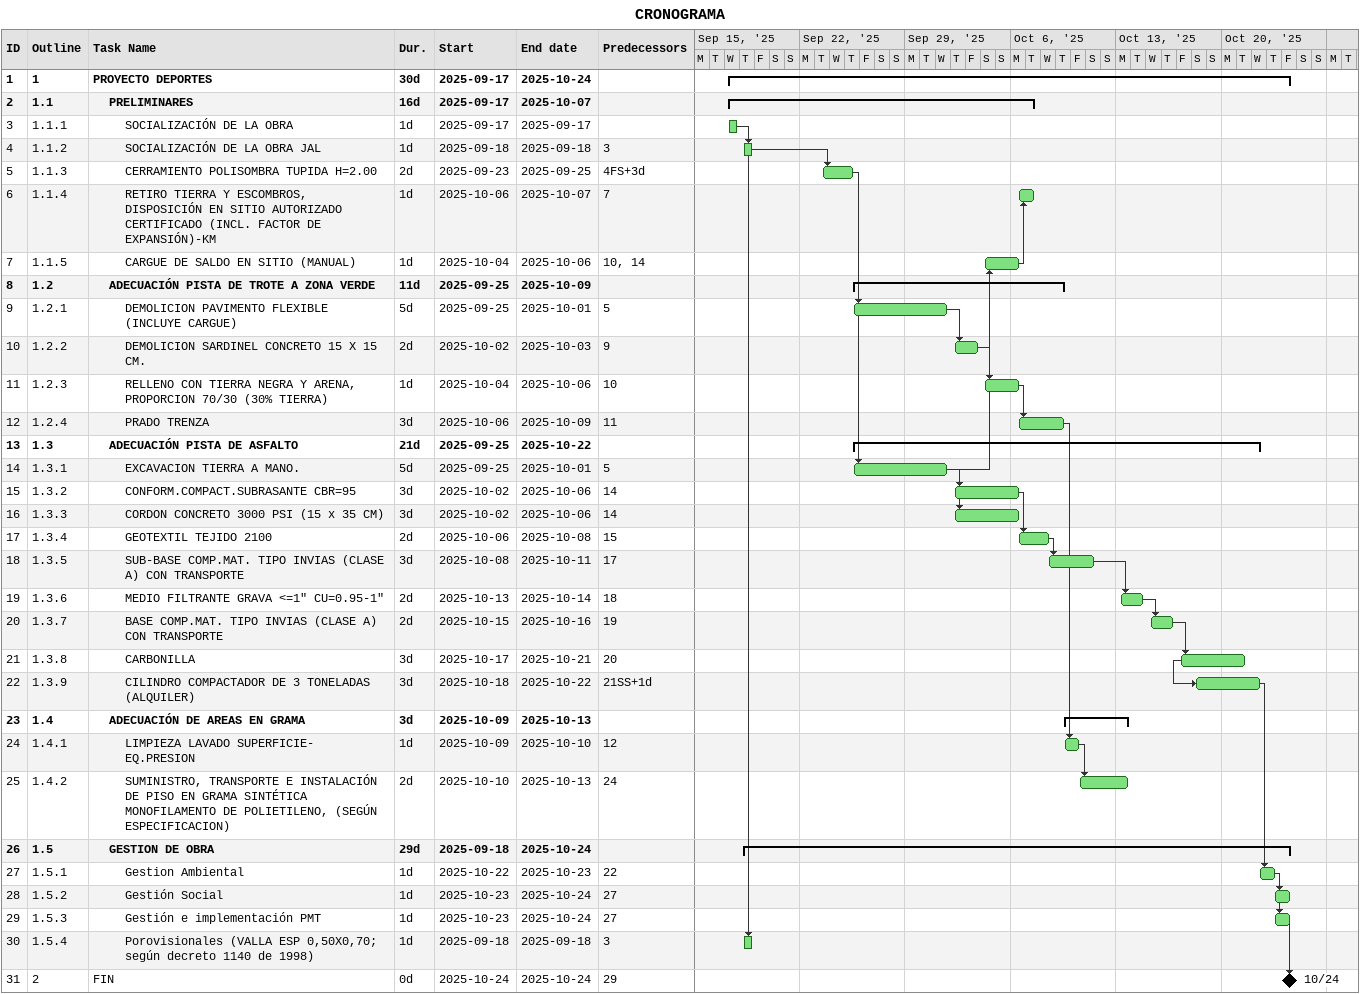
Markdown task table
CRONOGRAMA

| ID | WBS | Task | Duration | Start | Finish | Predecessors |
|---|---|---|---|---|---|---|
| 1 | 1 | **PROYECTO DEPORTES** | 30d | 2025-09-17 | 2025-10-24 |  |
| 2 | 1.1 | **PRELIMINARES** | 16d | 2025-09-17 | 2025-10-07 |  |
| 3 | 1.1.1 | SOCIALIZACIÓN DE LA OBRA | 1d | 2025-09-17 | 2025-09-17 |  |
| 4 | 1.1.2 | SOCIALIZACIÓN DE LA OBRA JAL | 1d | 2025-09-18 | 2025-09-18 | 3 |
| 5 | 1.1.3 | CERRAMIENTO POLISOMBRA TUPIDA H=2.00 | 2d | 2025-09-23 | 2025-09-25 | 4FS+3d |
| 6 | 1.1.4 | RETIRO TIERRA Y ESCOMBROS, DISPOSICIÓN EN SITIO AUTORIZADO CERTIFICADO (INCL. FACTOR DE EXPANSIÓN)-KM | 1d | 2025-10-06 | 2025-10-07 | 7 |
| 7 | 1.1.5 | CARGUE DE SALDO EN SITIO (MANUAL) | 1d | 2025-10-04 | 2025-10-06 | 10, 14 |
| 8 | 1.2 | **ADECUACIÓN PISTA DE TROTE A ZONA VERDE** | 11d | 2025-09-25 | 2025-10-09 |  |
| 9 | 1.2.1 | DEMOLICION PAVIMENTO FLEXIBLE (INCLUYE CARGUE) | 5d | 2025-09-25 | 2025-10-01 | 5 |
| 10 | 1.2.2 | DEMOLICION SARDINEL CONCRETO 15 X 15 CM. | 2d | 2025-10-02 | 2025-10-03 | 9 |
| 11 | 1.2.3 | RELLENO CON TIERRA NEGRA Y ARENA, PROPORCION 70/30 (30% TIERRA) | 1d | 2025-10-04 | 2025-10-06 | 10 |
| 12 | 1.2.4 | PRADO TRENZA | 3d | 2025-10-06 | 2025-10-09 | 11 |
| 13 | 1.3 | **ADECUACIÓN PISTA DE ASFALTO** | 21d | 2025-09-25 | 2025-10-22 |  |
| 14 | 1.3.1 | EXCAVACION TIERRA A MANO. | 5d | 2025-09-25 | 2025-10-01 | 5 |
| 15 | 1.3.2 | CONFORM.COMPACT.SUBRASANTE CBR=95 | 3d | 2025-10-02 | 2025-10-06 | 14 |
| 16 | 1.3.3 | CORDON CONCRETO 3000 PSI (15 x 35 CM) | 3d | 2025-10-02 | 2025-10-06 | 14 |
| 17 | 1.3.4 | GEOTEXTIL TEJIDO 2100 | 2d | 2025-10-06 | 2025-10-08 | 15 |
| 18 | 1.3.5 | SUB-BASE COMP.MAT. TIPO INVIAS (CLASE A) CON TRANSPORTE | 3d | 2025-10-08 | 2025-10-11 | 17 |
| 19 | 1.3.6 | MEDIO FILTRANTE GRAVA <=1" CU=0.95-1" | 2d | 2025-10-13 | 2025-10-14 | 18 |
| 20 | 1.3.7 | BASE COMP.MAT. TIPO INVIAS (CLASE A) CON TRANSPORTE | 2d | 2025-10-15 | 2025-10-16 | 19 |
| 21 | 1.3.8 | CARBONILLA | 3d | 2025-10-17 | 2025-10-21 | 20 |
| 22 | 1.3.9 | CILINDRO COMPACTADOR DE 3 TONELADAS (ALQUILER) | 3d | 2025-10-18 | 2025-10-22 | 21SS+1d |
| 23 | 1.4 | **ADECUACIÓN DE AREAS EN GRAMA** | 3d | 2025-10-09 | 2025-10-13 |  |
| 24 | 1.4.1 | LIMPIEZA LAVADO SUPERFICIE- EQ.PRESION | 1d | 2025-10-09 | 2025-10-10 | 12 |
| 25 | 1.4.2 | SUMINISTRO, TRANSPORTE E INSTALACIÓN DE PISO EN GRAMA SINTÉTICA MONOFILAMENTO DE POLIETILENO, (SEGÚN ESPECIFICACION) | 2d | 2025-10-10 | 2025-10-13 | 24 |
| 26 | 1.5 | **GESTION DE OBRA** | 29d | 2025-09-18 | 2025-10-24 |  |
| 27 | 1.5.1 | Gestion Ambiental | 1d | 2025-10-22 | 2025-10-23 | 22 |
| 28 | 1.5.2 | Gestión Social | 1d | 2025-10-23 | 2025-10-24 | 27 |
| 29 | 1.5.3 | Gestión e implementación PMT | 1d | 2025-10-23 | 2025-10-24 | 27 |
| 30 | 1.5.4 | Porovisionales (VALLA ESP 0,50X0,70; según decreto 1140 de 1998) | 1d | 2025-09-18 | 2025-09-18 | 3 |
| 31 | 2 | FIN | 0d | 2025-10-24 | 2025-10-24 | 29 |
